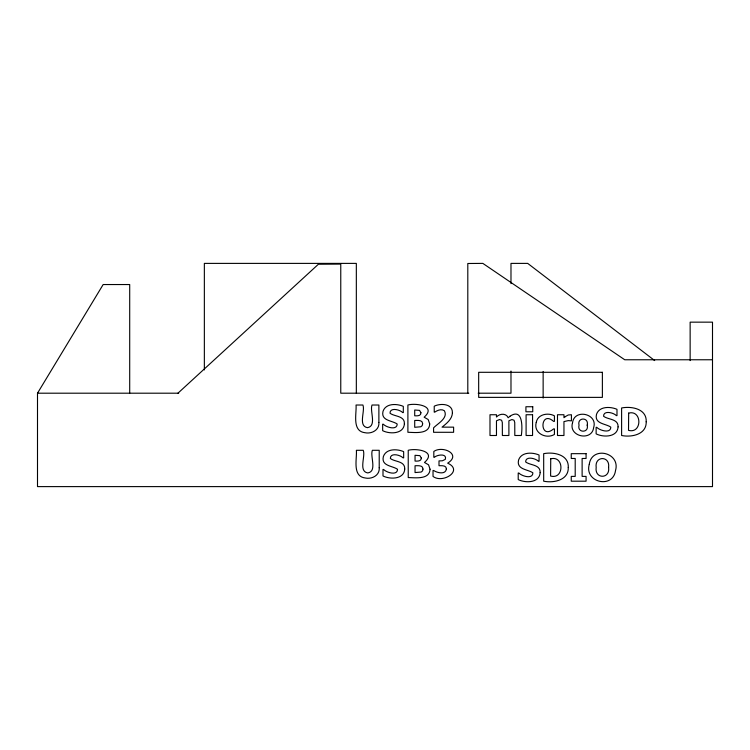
<?xml version="1.0" encoding="UTF-8"?>
<svg xmlns="http://www.w3.org/2000/svg" width="750" height="750" viewBox="0 0 750 750"><rect width="100%" height="100%" fill="white"/><g stroke="black" fill="none" stroke-linecap="round" stroke-linejoin="round"><path stroke-width="1.12" d="M690.141 360.591L690.141 322.153L712.5 322.153L712.5 486.609L37.5 486.609L37.5 393.197L103.163 284.541L129.703 284.541L129.703 393.197M177.947 393.197L318.403 264.234L340.763 264.094L340.763 393.197L468.806 393.197M712.5 359.766L624.741 359.766L482.85 263.391L467.803 263.494L467.803 393.197M37.5 393.197L178.697 393.197M478.181 393.197L510.984 393.197L510.984 371.053M654.675 360.572L527.7 263.391L510.984 263.391L510.984 283.612M543.141 371.456L543.141 398.091M356.334 393.197L356.334 263.391L204.356 263.391L204.356 369.928M550.734 458.812L550.603 476.034C564.309 479.812 564.375 455.259 550.734 458.812M628.659 413.109L628.528 430.341C642.234 434.109 642.3 409.566 628.659 413.109M608.587 467.419C610.322 479.156 594.469 479.231 596.184 467.438C594.478 455.634 610.284 455.653 608.587 467.419M568.275 467.456C568.753 480.178 553.641 483.263 543.684 481.191L543.684 453.666C553.622 451.697 568.978 454.528 568.275 467.456M646.2 421.762C646.678 434.484 631.566 437.569 621.609 435.497L621.609 407.972C631.547 406.003 646.903 408.834 646.2 421.762M589.275 464.297C584.016 482.4 612.928 489.244 615.506 470.597C620.812 452.456 591.825 445.603 589.275 464.297M572.559 422.681C568.134 436.688 591.938 441.741 593.653 427.556C598.078 413.55 574.284 408.506 572.559 422.681M378.881 422.419C379.631 430.022 371.503 434.231 364.866 432.694C351.694 431.081 356.766 413.438 356.044 405.019L362.897 405.019C365.391 410.869 357.844 426.075 367.453 427.659C377.1 426.122 369.534 410.859 372.037 405.019L378.881 405.019L378.881 422.419M379.219 467.7C379.978 475.303 371.841 479.503 365.203 477.975C352.031 476.353 357.103 458.719 356.381 450.3L363.234 450.3C365.738 456.141 358.181 471.347 367.791 472.941C377.438 471.394 369.872 456.141 372.375 450.3L379.219 450.3L379.219 467.7M446.381 468.891C445.734 474.956 437.175 472.894 433.697 470.503L433.031 470.503L433.031 476.419C442.762 483.938 463.866 470.494 447.666 463.153C461.897 454.275 442.556 445.247 433.819 451.453L433.819 457.294L434.391 457.294C437.203 454.622 447.309 453.197 445.294 459.384L442.378 460.791L439.003 460.903L439.003 465.703C441.591 465.741 446.363 465.15 446.381 468.891M536.241 422.447C533.175 433.05 546.112 439.462 554.419 434.447L554.419 428.897L553.584 428.897C539.203 441.019 539.681 409.191 553.584 421.378L554.419 421.378L554.419 415.828C548.044 412.322 537.6 414.272 536.241 422.447M587.194 425.166C589.294 433.191 576.938 433.172 579.019 425.166C576.928 416.981 589.284 417.047 587.194 425.166M429.713 423.938C429.281 434.644 414.778 432.366 407.897 432.291L407.897 405.019C415.641 402.787 436.969 405.863 424.144 417.206L428.184 419.522L429.713 423.938M430.05 469.219C429.628 479.925 415.116 477.647 408.234 477.572L408.234 450.3C415.978 448.059 437.316 451.144 424.481 462.478L428.531 464.794L430.05 469.219M404.4 423.778C403.772 434.166 389.756 434.288 382.659 430.678L382.659 424.2L383.278 424.2C386.241 427.341 397.191 430.659 397.2 424.003C392.062 420.394 380.663 420.891 383.025 411.272C385.828 403.153 396.741 403.519 403.312 406.359L403.312 412.584L402.712 412.584C399.891 409.622 389.925 407.091 390 413.212C394.5 416.766 404.784 415.584 404.4 423.778M404.738 469.05C404.109 479.447 390.094 479.559 382.997 475.959L382.997 469.472L383.616 469.472C386.578 472.622 397.528 475.931 397.538 469.275C392.4 465.675 381 466.172 383.363 456.553C386.166 448.434 397.078 448.791 403.659 451.631L403.659 457.866L403.05 457.866C400.228 454.894 390.262 452.372 390.338 458.484C394.838 462.047 405.122 460.866 404.738 469.05M540.159 472.603C539.531 483.084 525.375 483.206 518.212 479.569L518.212 473.025L518.841 473.025C521.831 476.194 532.884 479.541 532.894 472.828C527.709 469.191 516.206 469.688 518.587 459.984C521.419 451.791 532.425 452.147 539.062 455.016L539.062 461.306L538.453 461.306C535.613 458.306 525.544 455.756 525.628 461.934C530.166 465.525 540.544 464.334 540.159 472.603M618.084 426.9C617.456 437.391 603.3 437.512 596.138 433.875L596.138 427.331L596.766 427.331C599.756 430.5 610.809 433.847 610.819 427.134C605.634 423.497 594.131 423.994 596.512 414.291C599.344 406.088 610.35 406.453 616.987 409.322L616.987 415.613L616.378 415.613C613.538 412.613 603.469 410.062 603.553 416.241C608.091 419.831 618.469 418.641 618.084 426.9M422.653 423.816L422.231 425.578L420.863 426.759L414.713 427.294L414.713 420.459C417.469 420.469 422.7 419.691 422.653 423.816M423 469.088L422.569 470.859L421.2 472.041L415.05 472.566L415.05 465.741C417.806 465.75 423.038 464.972 423 469.088M452.419 412.734C452.222 419.156 446.616 423.431 442.05 427.144L453.609 427.144L453.609 432.291L433.575 432.291L433.575 427.847C437.709 423.516 448.444 418.059 444.366 410.728C441.366 408.637 437.438 410.241 434.766 412.144L434.231 412.144L434.231 406.191C440.456 403.144 452.559 403.444 452.419 412.734M420.938 412.734C421.088 416.119 417.047 415.912 414.713 415.791L414.713 410.025L419.541 410.372L420.938 412.734M421.275 458.006C421.425 461.391 417.384 461.184 415.05 461.072L415.05 455.297L419.878 455.644L421.275 458.006M509.981 416.231L508.172 417.769C506.222 412.894 499.462 413.484 496.472 417.028L496.472 414.741L489.994 414.741L489.994 435.497L496.472 435.497L496.472 420.787L499.5 419.55L501.619 420.244L502.322 422.55L502.378 435.497L508.894 435.497L508.894 420.787L511.922 419.55L514.059 420.244L514.753 422.541L514.809 435.497L521.316 435.497C522.403 428.494 523.322 407.269 509.981 416.231M565.191 416.691L563.953 417.712L563.953 414.741L557.484 414.741L557.484 435.497L563.953 435.497L563.953 421.594L568.266 420.6L571.425 420.863L571.425 414.741L568.256 414.975L565.191 416.691M602.381 372.3L478.669 372.3L478.669 397.378L602.381 397.378L602.381 372.3M532.753 406.734L525.919 406.734L525.919 411.778L532.753 411.778L532.753 406.734M532.566 414.741L526.097 414.741L526.097 435.497L532.566 435.497L532.566 414.741M586.078 453.666L571.247 453.666L571.247 458.475L575.203 458.475L575.203 476.391L571.247 476.391L571.247 481.191L586.078 481.191L586.078 476.391L582.122 476.391L582.122 458.475L586.078 458.475L586.078 453.666"/></g></svg>
